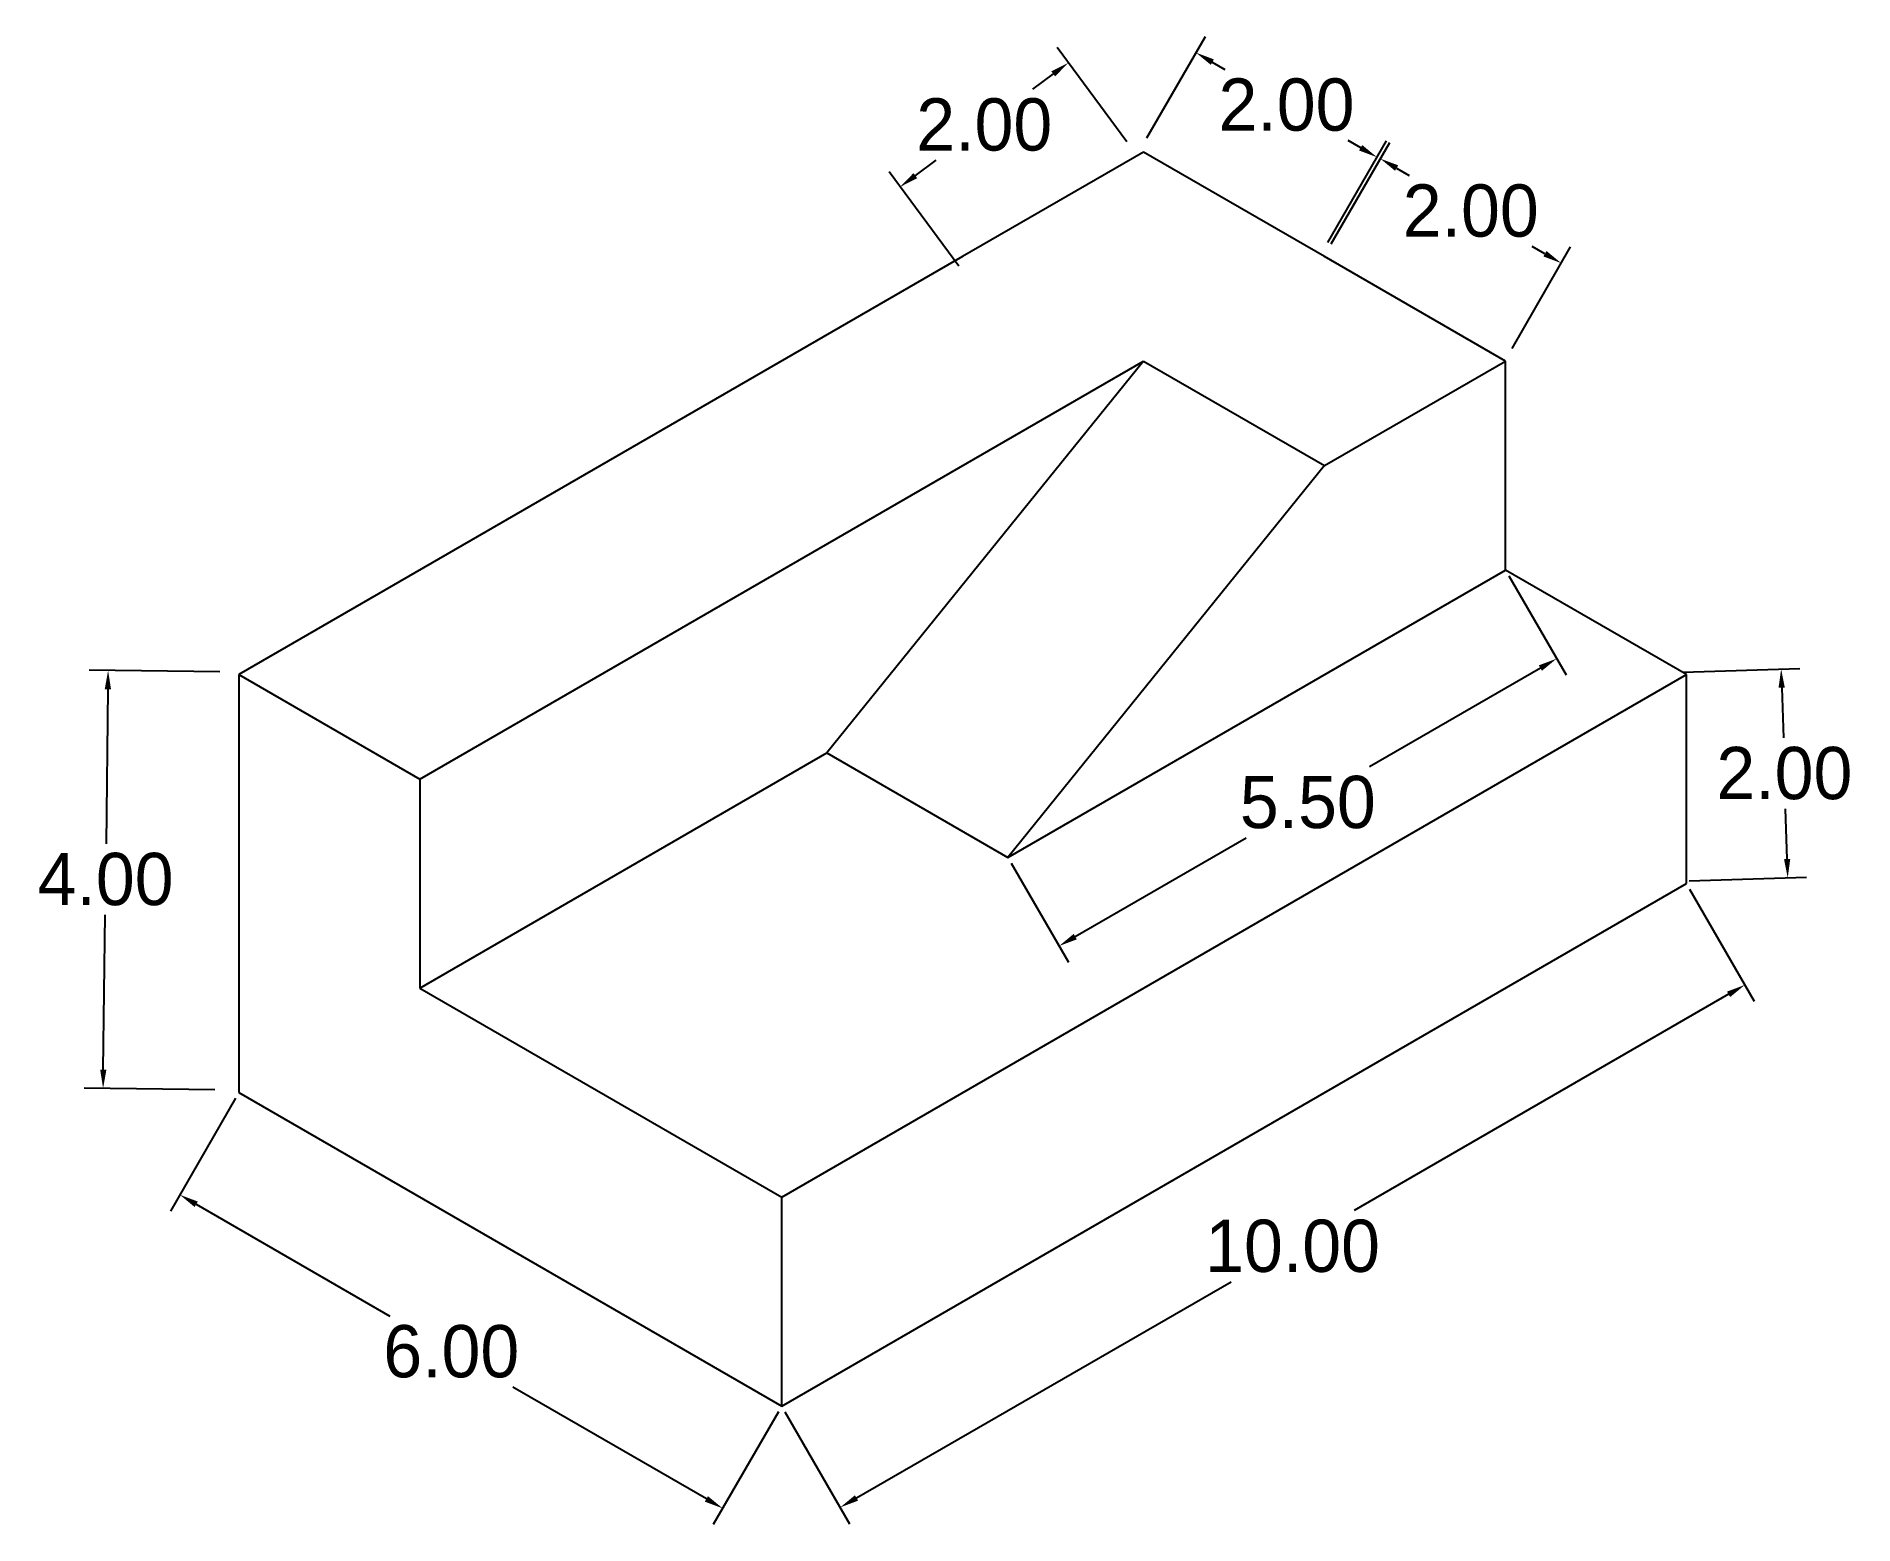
# Model space of a CAD drawing. Header units: inches. Extents: x 41.9 to 59.3, y 18.7 to 33.
import ezdxf

# ---------------------------------------------------------------- set-up
doc = ezdxf.new("R2010")
doc.units = ezdxf.units.IN
doc.header["$MEASUREMENT"] = 0
doc.dimstyles.get("Standard").update_dxf_attribs({"dimtxt": 0.5, "dimasz": 0.18, "dimexe": 0.18, "dimexo": 0.0625, "dimgap": 0.09, "dimtad": 0, "dimtih": 1, "dimtoh": 1, "dimzin": 0, "dimdsep": 46, "dimtxsty": 'Standard', "dimcen": 0.09, "dimadec": 0, "dimazin": 0, "dimtfac": 1, "dimtofl": 0, "dimtmove": 0, "dimatfit": 3, "dimfxl": 1, "dimtolj": 1, "dimtzin": 0, "dimarcsym": 0})

# ---------------------------------------------------------------- blocks, each defined once
blk = doc.blocks.new('*D1')
at = {"color": 0, "lineweight": -2}
for p, q in [((57.77, 24.797), (58.389, 23.726)), ((58.143, 23.792), (54.558, 21.722)), ((49.795, 18.972), (53.38, 21.042)), ((49.11, 19.797), (49.729, 18.726))]:
    blk.add_line(p, q, dxfattribs=at)
at = {"color": 0}
for points in [[(58.128, 23.818), (58.158, 23.766), (58.299, 23.882)], [(49.78, 18.998), (49.81, 18.946), (49.639, 18.882)]]:
    blk.add_solid(points, dxfattribs=at)
at = {"layer": 'Defpoints', "color": 0}
for p in [(57.739, 24.852), (58.299, 23.882), (49.079, 19.852)]:
    blk.add_point(p, dxfattribs=at)
at = {"color": 0, "insert": (53.969, 21.382), "char_height": 0.5, "attachment_point": 5}
blk.add_mtext('\\A1;10.00', dxfattribs=at)
blk = doc.blocks.new('*D2')
at = {"color": 0, "lineweight": -2}
for p, q in [((43.852, 22.797), (43.228, 21.717)), ((43.474, 21.783), (45.327, 20.713)), ((48.358, 18.963), (46.505, 20.033)), ((49.048, 19.797), (48.424, 18.717))]:
    blk.add_line(p, q, dxfattribs=at)
at = {"color": 0}
for points in [[(43.489, 21.809), (43.459, 21.757), (43.318, 21.873)], [(48.373, 18.989), (48.343, 18.937), (48.514, 18.873)]]:
    blk.add_solid(points, dxfattribs=at)
at = {"layer": 'Defpoints', "color": 0}
for p in [(43.883, 22.852), (49.079, 19.852), (48.514, 18.873)]:
    blk.add_point(p, dxfattribs=at)
at = {"color": 0, "insert": (45.916, 20.373), "char_height": 0.5, "attachment_point": 5}
blk.add_mtext('\\A1;6.00', dxfattribs=at)
blk = doc.blocks.new('*D8')
at = {"color": 0, "lineweight": -2}
for p, q in [((56.038, 27.797), (56.587, 26.848)), ((56.341, 26.914), (54.704, 25.969)), ((51.889, 24.344), (53.526, 25.289)), ((51.275, 25.047), (51.824, 24.098))]:
    blk.add_line(p, q, dxfattribs=at)
at = {"color": 0}
for points in [[(56.326, 26.94), (56.356, 26.888), (56.497, 27.004)], [(51.874, 24.37), (51.904, 24.318), (51.734, 24.254)]]:
    blk.add_solid(points, dxfattribs=at)
at = {"layer": 'Defpoints', "color": 0}
for p in [(56.007, 27.852), (56.497, 27.004), (51.244, 25.102)]:
    blk.add_point(p, dxfattribs=at)
at = {"color": 0, "insert": (54.115, 25.629), "char_height": 0.5, "attachment_point": 5}
blk.add_mtext('\\A1;5.50', dxfattribs=at)
blk = doc.blocks.new('*D13')
at = {"color": 0, "lineweight": -2}
for p, q in [((43.702, 26.879), (42.451, 26.894)), ((42.629, 26.712), (42.611, 25.232)), ((42.585, 23.072), (42.603, 24.552)), ((43.654, 22.879), (42.403, 22.894))]:
    blk.add_line(p, q, dxfattribs=at)
at = {"color": 0}
for points in [[(42.599, 26.712), (42.659, 26.711), (42.631, 26.891)], [(42.555, 23.072), (42.615, 23.071), (42.583, 22.892)]]:
    blk.add_solid(points, dxfattribs=at)
at = {"layer": 'Defpoints', "color": 0}
for p in [(42.631, 26.891), (43.764, 26.878), (43.716, 22.878)]:
    blk.add_point(p, dxfattribs=at)
at = {"color": 0, "insert": (42.607, 24.892), "char_height": 0.5, "attachment_point": 5}
blk.add_mtext('\\A1;4.00', dxfattribs=at)
blk = doc.blocks.new('*D16')
at = {"color": 0, "lineweight": -2}
for p, q in [((54.338, 30.973), (54.899, 31.945)), ((54.965, 31.699), (55.086, 31.629)), ((56.07, 29.973), (56.631, 30.945)), ((56.385, 30.879), (56.264, 30.949))]:
    blk.add_line(p, q, dxfattribs=at)
at = {"color": 0}
for points in [[(54.98, 31.725), (54.95, 31.673), (54.809, 31.789)], [(56.4, 30.905), (56.37, 30.853), (56.541, 30.789)]]:
    blk.add_solid(points, dxfattribs=at)
at = {"layer": 'Defpoints', "color": 0}
for p in [(54.307, 30.919), (56.541, 30.789), (56.039, 29.919)]:
    blk.add_point(p, dxfattribs=at)
at = {"color": 0, "insert": (55.675, 31.289), "char_height": 0.5, "attachment_point": 5}
blk.add_mtext('\\A1;2.00', dxfattribs=at)
blk = doc.blocks.new('*D19')
at = {"color": 0, "lineweight": -2}
for p, q in [((52.574, 31.988), (53.135, 32.959)), ((53.201, 32.713), (53.322, 32.643)), ((54.306, 30.988), (54.867, 31.959)), ((54.621, 31.893), (54.5, 31.963))]:
    blk.add_line(p, q, dxfattribs=at)
at = {"color": 0}
for points in [[(53.216, 32.739), (53.186, 32.687), (53.045, 32.803)], [(54.636, 31.919), (54.606, 31.867), (54.777, 31.803)]]:
    blk.add_solid(points, dxfattribs=at)
at = {"layer": 'Defpoints', "color": 0}
for p in [(52.543, 31.933), (54.777, 31.803), (54.275, 30.933)]:
    blk.add_point(p, dxfattribs=at)
at = {"color": 0, "insert": (53.911, 32.303), "char_height": 0.5, "attachment_point": 5}
blk.add_mtext('\\A1;2.00', dxfattribs=at)
blk = doc.blocks.new('*D25')
at = {"color": 0, "lineweight": -2}
for p, q in [((57.704, 26.876), (58.826, 26.911)), ((58.651, 26.726), (58.667, 26.246)), ((58.703, 25.086), (58.688, 25.566)), ((57.767, 24.877), (58.889, 24.912))]:
    blk.add_line(p, q, dxfattribs=at)
at = {"color": 0}
for points in [[(58.681, 26.726), (58.621, 26.725), (58.646, 26.905)], [(58.733, 25.087), (58.673, 25.085), (58.709, 24.906)]]:
    blk.add_solid(points, dxfattribs=at)
at = {"layer": 'Defpoints', "color": 0}
for p in [(57.642, 26.874), (58.709, 24.906), (57.705, 24.875)]:
    blk.add_point(p, dxfattribs=at)
at = {"color": 0, "insert": (58.677, 25.906), "char_height": 0.5, "attachment_point": 5}
blk.add_mtext('\\A1;2.00', dxfattribs=at)
blk = doc.blocks.new('*D28')
at = {"color": 0, "lineweight": -2}
for p, q in [((52.382, 31.949), (51.716, 32.852)), ((51.678, 32.6), (51.479, 32.453)), ((50.773, 30.761), (50.107, 31.664)), ((50.358, 31.626), (50.557, 31.773))]:
    blk.add_line(p, q, dxfattribs=at)
at = {"color": 0}
for points in [[(51.66, 32.624), (51.696, 32.576), (51.823, 32.707)], [(50.34, 31.65), (50.376, 31.602), (50.213, 31.519)]]:
    blk.add_solid(points, dxfattribs=at)
at = {"layer": 'Defpoints', "color": 0}
for p in [(51.823, 32.707), (52.419, 31.899), (50.81, 30.711)]:
    blk.add_point(p, dxfattribs=at)
at = {"color": 0, "insert": (51.018, 32.113), "char_height": 0.5, "attachment_point": 5}
blk.add_mtext('\\A1;2.00', dxfattribs=at)

msp = doc.modelspace()

# ---------------------------------------------------------------- linework, layer by layer
for p, q in [((52.543, 31.852), (50.811, 30.852)), ((54.275, 30.852), (52.543, 31.852)), ((50.811, 30.852), (43.883, 26.852)), ((56.007, 29.852), (54.275, 30.852)), ((45.615, 25.852), (52.543, 29.852)), ((52.543, 29.852), (49.512, 26.102)), ((52.543, 29.852), (54.275, 28.852)), ((54.275, 28.852), (56.007, 29.852)), ((56.007, 27.852), (56.007, 29.852)), ((54.275, 28.852), (51.244, 25.102)), ((51.244, 25.102), (56.007, 27.852)), ((57.739, 26.852), (56.007, 27.852)), ((43.883, 26.852), (43.883, 22.852)), ((43.883, 26.852), (45.615, 25.852)), ((49.079, 21.852), (57.739, 26.852)), ((57.739, 24.852), (57.739, 26.852)), ((45.615, 23.852), (49.512, 26.102)), ((49.512, 26.102), (51.244, 25.102)), ((45.615, 25.852), (45.615, 23.852)), ((49.079, 19.852), (57.739, 24.852)), ((45.615, 23.852), (49.079, 21.852)), ((43.883, 22.852), (49.079, 19.852)), ((49.079, 19.852), (49.079, 21.852))]:
    msp.add_line(p, q)

# ---------------------------------------------------------------- dimensions: what is measured, and where the dimension line sits
for p1, p2, distance, picture, middle in [((52.543, 31.933), (54.275, 30.933), 1.005, '*D19', (53.911, 32.303)), ((50.81, 30.711), (52.419, 31.899), 1.005, '*D28', (51.018, 32.113)), ((54.307, 30.919), (56.039, 29.919), 1.005, '*D16', (55.675, 31.289)), ((51.244, 25.102), (56.007, 27.852), -0.979, '*D8', (54.115, 25.629)), ((43.716, 22.878), (43.764, 26.878), 1.134, '*D13', (42.607, 24.892)), ((49.079, 19.852), (57.739, 24.852), -1.12, '*D1', (53.969, 21.382)), ((43.883, 22.852), (49.079, 19.852), -1.13, '*D2', (45.916, 20.373))]:
    dim = msp.add_aligned_dim(p1=p1, p2=p2, distance=distance, dimstyle='Standard')
    dim.commit()
    dim.dimension.update_dxf_attribs({"geometry": picture, "text_midpoint": middle})
dim = msp.add_linear_dim(base=(58.709, 24.906), p1=(57.642, 26.874), p2=(57.705, 24.875), angle=271.8061, dimstyle='Standard')
dim.commit()
dim.dimension.update_dxf_attribs({"geometry": '*D25', "text_midpoint": (58.677, 25.906), "dimtype": 161})

doc.saveas('drawing.dxf')
